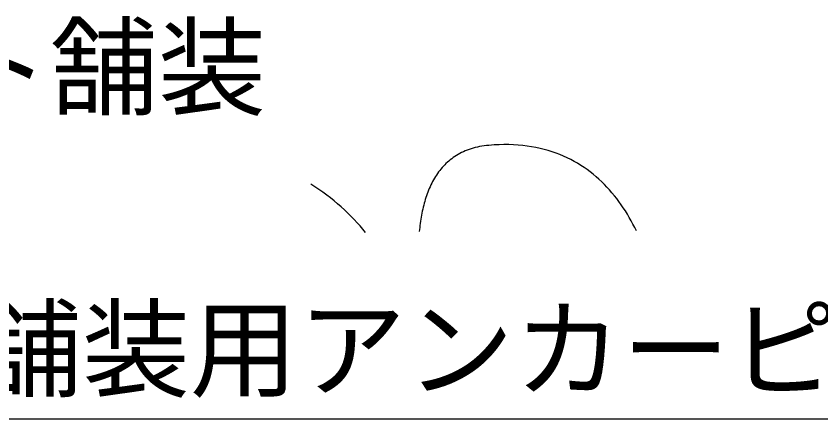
# Model space of a CAD drawing. Units: millimetres, scale not verified. Extents: x -1224 to 1080, y -808 to 808.
# Drawn here: x -754.4 to -665, y -542.2 to -497.5 of the extents above; entities that cross this region are included whole.
import ezdxf
from ezdxf.enums import TextEntityAlignment as Align

# ---------------------------------------------------------------- set-up
doc = ezdxf.new("R2010")
doc.units = ezdxf.units.MM
doc.header["$LTSCALE"] = 8
doc.layers.add('0-0', color=7, linetype='Continuous', lineweight=18)
doc.layers.add('0-1', color=7, linetype='Continuous')
doc.styles.add('ＭＳ ゴシック', font='')
doc.styles.get('ＭＳ ゴシック').set_extended_font_data('MS Gothic')

msp = doc.modelspace()

# ---------------------------------------------------------------- linework, layer by layer
at = {"layer": '0-1'}
for p, q in [((-704.268, -512.374), (-704.48, -512.459)), ((-704.051, -512.294), (-704.268, -512.374)), ((-703.829, -512.22), (-704.051, -512.294)), ((-703.602, -512.151), (-703.829, -512.22)), ((-703.368, -512.089), (-703.602, -512.151)), ((-703.13, -512.031), (-703.368, -512.089)), ((-702.885, -511.98), (-703.13, -512.031)), ((-702.635, -511.935), (-702.885, -511.98)), ((-702.379, -511.895), (-702.635, -511.935)), ((-702.117, -511.862), (-702.379, -511.895)), ((-701.849, -511.835), (-702.117, -511.862)), ((-701.281, -511.793), (-701.849, -511.835)), ((-700.724, -511.765), (-701.281, -511.793)), ((-700.177, -511.753), (-700.724, -511.765)), ((-699.64, -511.756), (-700.177, -511.753)), ((-699.113, -511.774), (-699.64, -511.756)), ((-698.597, -511.807), (-699.113, -511.774)), ((-698.09, -511.853), (-698.597, -511.807)), ((-697.594, -511.913), (-698.09, -511.853)), ((-697.107, -511.987), (-697.594, -511.913)), ((-696.63, -512.074), (-697.107, -511.987)), ((-696.163, -512.174), (-696.63, -512.074)), ((-695.706, -512.287), (-696.163, -512.174)), ((-695.258, -512.413), (-695.706, -512.287)), ((-694.82, -512.55), (-695.258, -512.413)), ((-705.814, -513.195), (-705.985, -513.319)), ((-705.639, -513.075), (-705.814, -513.195)), ((-705.458, -512.96), (-705.639, -513.075)), ((-705.273, -512.85), (-705.458, -512.96)), ((-705.082, -512.745), (-705.273, -512.85)), ((-704.887, -512.644), (-705.082, -512.745)), ((-704.686, -512.549), (-704.887, -512.644)), ((-704.48, -512.459), (-704.686, -512.549)), ((-694.391, -512.7), (-694.82, -512.55)), ((-693.971, -512.861), (-694.391, -512.7)), ((-693.56, -513.033), (-693.971, -512.861)), ((-693.159, -513.217), (-693.56, -513.033)), ((-692.767, -513.411), (-693.159, -513.217)), ((-706.911, -514.157), (-707.049, -514.311)), ((-706.768, -514.007), (-706.911, -514.157)), ((-706.621, -513.861), (-706.768, -514.007)), ((-706.469, -513.719), (-706.621, -513.861)), ((-706.312, -513.582), (-706.469, -513.719)), ((-706.151, -513.448), (-706.312, -513.582)), ((-705.985, -513.319), (-706.151, -513.448)), ((-692.383, -513.616), (-692.767, -513.411)), ((-692.009, -513.831), (-692.383, -513.616)), ((-691.643, -514.056), (-692.009, -513.831)), ((-691.286, -514.291), (-691.643, -514.056)), ((-707.56, -514.963), (-707.677, -515.135)), ((-707.439, -514.795), (-707.56, -514.963)), ((-707.313, -514.63), (-707.439, -514.795)), ((-707.183, -514.468), (-707.313, -514.63)), ((-707.049, -514.311), (-707.183, -514.468)), ((-690.938, -514.535), (-691.286, -514.291)), ((-690.598, -514.788), (-690.938, -514.535)), ((-690.267, -515.05), (-690.598, -514.788)), ((-689.944, -515.32), (-690.267, -515.05)), ((-708.106, -515.856), (-708.204, -516.044)), ((-708.005, -515.671), (-708.106, -515.856)), ((-707.9, -515.489), (-708.005, -515.671)), ((-707.79, -515.311), (-707.9, -515.489)), ((-707.677, -515.135), (-707.79, -515.311)), ((-689.629, -515.599), (-689.944, -515.32)), ((-689.323, -515.886), (-689.629, -515.599)), ((-689.024, -516.18), (-689.323, -515.886)), ((-721.192, -516.435), (-721.652, -516.137)), ((-720.743, -516.739), (-721.192, -516.435)), ((-720.305, -517.049), (-720.743, -516.739)), ((-708.557, -516.823), (-708.636, -517.024)), ((-708.474, -516.624), (-708.557, -516.823)), ((-708.388, -516.428), (-708.474, -516.624)), ((-708.297, -516.235), (-708.388, -516.428)), ((-708.204, -516.044), (-708.297, -516.235)), ((-688.734, -516.482), (-689.024, -516.18)), ((-688.452, -516.791), (-688.734, -516.482)), ((-688.177, -517.107), (-688.452, -516.791)), ((-719.878, -517.364), (-720.305, -517.049)), ((-719.462, -517.685), (-719.878, -517.364)), ((-719.056, -518.011), (-719.462, -517.685)), ((-708.854, -517.641), (-708.92, -517.852)), ((-708.785, -517.433), (-708.854, -517.641)), ((-708.712, -517.228), (-708.785, -517.433)), ((-708.636, -517.024), (-708.712, -517.228)), ((-687.911, -517.429), (-688.177, -517.107)), ((-687.652, -517.758), (-687.911, -517.429)), ((-687.4, -518.093), (-687.652, -517.758)), ((-718.661, -518.342), (-719.056, -518.011)), ((-718.276, -518.678), (-718.661, -518.342)), ((-717.901, -519.019), (-718.276, -518.678)), ((-709.099, -518.494), (-709.153, -518.711)), ((-709.043, -518.278), (-709.099, -518.494)), ((-708.983, -518.064), (-709.043, -518.278)), ((-708.92, -517.852), (-708.983, -518.064)), ((-687.156, -518.433), (-687.4, -518.093)), ((-686.92, -518.779), (-687.156, -518.433)), ((-717.537, -519.364), (-717.901, -519.019)), ((-717.182, -519.714), (-717.537, -519.364)), ((-709.296, -519.373), (-709.338, -519.597)), ((-709.251, -519.151), (-709.296, -519.373)), ((-709.203, -518.931), (-709.251, -519.151)), ((-709.153, -518.711), (-709.203, -518.931)), ((-686.691, -519.13), (-686.92, -518.779)), ((-686.469, -519.486), (-686.691, -519.13)), ((-686.255, -519.846), (-686.469, -519.486)), ((-716.837, -520.069), (-717.182, -519.714)), ((-716.502, -520.428), (-716.837, -520.069)), ((-716.176, -520.79), (-716.502, -520.428)), ((-709.449, -520.274), (-709.481, -520.502)), ((-709.415, -520.047), (-709.449, -520.274)), ((-709.378, -519.822), (-709.415, -520.047)), ((-709.338, -519.597), (-709.378, -519.822)), ((-686.047, -520.211), (-686.255, -519.846)), ((-685.847, -520.58), (-686.047, -520.211)), ((-715.86, -521.157), (-716.176, -520.79)), ((-715.552, -521.527), (-715.86, -521.157)), ((-709.562, -521.19), (-709.584, -521.421)), ((-709.537, -520.96), (-709.562, -521.19)), ((-709.51, -520.731), (-709.537, -520.96)), ((-709.481, -520.502), (-709.51, -520.731)), ((-685.654, -520.952), (-685.847, -520.58)), ((-685.467, -521.328), (-685.654, -520.952)), ((-829.512, -542.239), (-653.125, -542.239))]:
    msp.add_line(p, q, dxfattribs=at)

# ---------------------------------------------------------------- texts
at = {"layer": '0-0', "color": 4, "style": 'ＭＳ ゴシック'}
for s, p in [('アスファルト舗装', (-822.63, -510.199)), ('アスファルト舗装用アンカーピン', (-831.076, -541.521))]:
    msp.add_text(s, height=8.798, dxfattribs=at).set_placement(p, align=Align.BOTTOM_LEFT)

doc.saveas('drawing.dxf')
